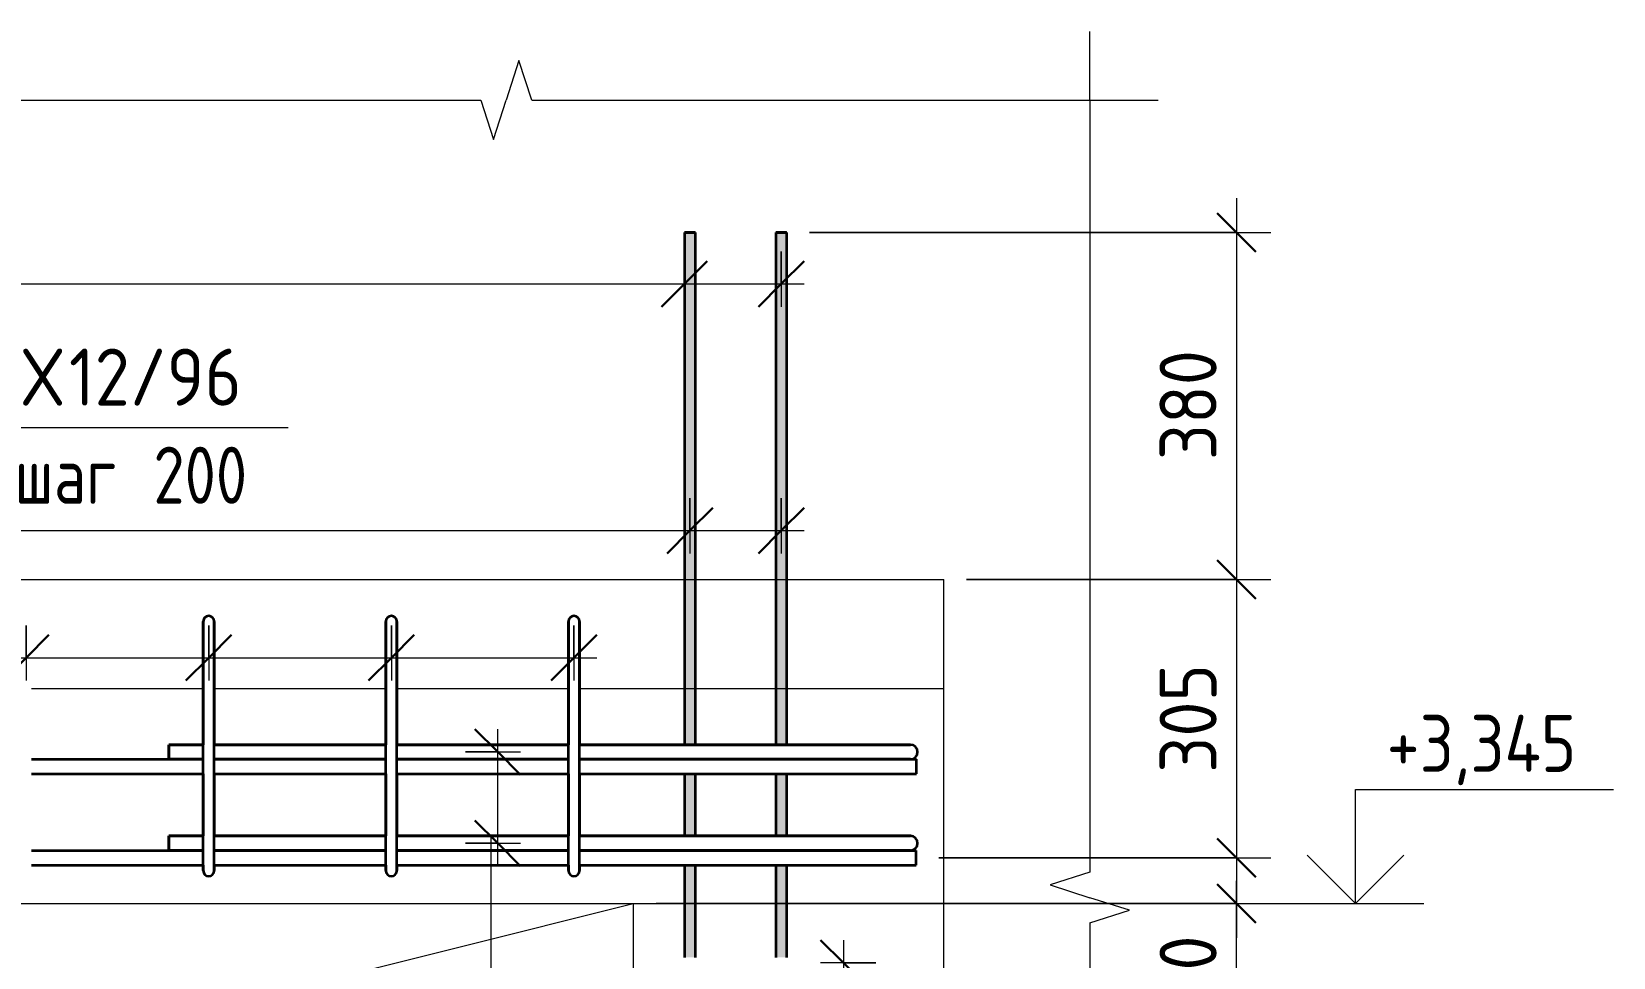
# Model space of a CAD drawing. Header units: millimetres. Extents: x -420 to 46222, y -4716 to 36443.
# Drawn here: x 44489 to 46222, y 3286 to 4300 of the extents above; entities that cross this region are included whole.
import ezdxf

# ---------------------------------------------------------------- set-up
doc = ezdxf.new("R2010")
doc.units = ezdxf.units.MM
for name, color, linetype, lineweight in [('AA_Dim', 7, 'Continuous', 9), ('AA_Dim-25', 7, 'Continuous', 9), ('AA_Oformlenie', 7, 'Continuous', 9), ('AA_Vinoska', 7, 'Continuous', 9), ('AA_Visotnaya otmetka', 7, 'Continuous', 9), ('AF_Okno', 7, 'Continuous', 20), ('AF_Perekritie_Опалубка', 253, 'Continuous', 20), ('AF_Stena_Опалубка', 253, 'Continuous', 20), ('KR_Armatura_Tonkie', 7, 'Continuous', 20)]:
    doc.layers.add(name, color=color, linetype=linetype, lineweight=lineweight)
doc.styles.add('ISOCPEUR_6', font='isocpeur.ttf', dxfattribs={"width": 0.9, "height": 62.5})
doc.styles.add('ISOCPEUR_7', font='isocpeur.ttf', dxfattribs={"width": 0.85, "height": 62.5})
doc.styles.add('ISOCPEUR_8', font='isocpeur.ttf', dxfattribs={"width": 0.8, "height": 62.5})
doc.dimstyles.new('05_Округл_5мм__прозр__2', dxfattribs={"dimscale": 304.8, "dimtxt": 62.248823, "dimasz": 0.139436, "dimexe": 0.123031, "dimexo": 0.082021, "dimgap": 0.008202, "dimtad": 1, "dimdec": 0, "dimrnd": 5, "dimdsep": 46, "dimtxsty": 'ISOCPEUR_6', "dimblk1": 'OBLIQUE', "dimblk2": 'OBLIQUE', "dimsah": 1, "dimcen": 0.09, "dimdle": 0.123031, "dimazin": 0, "dimtfac": 1, "dimtdec": 4, "dimtix": 1, "dimtmove": 1, "dimatfit": 3, "dimfxl": 1, "dimtvp": 1, "dimtolj": 1, "dimtzin": 0, "dimlwd": 18, "dimlwe": 18, "dimarcsym": 2})
doc.dimstyles.new('05_Округл_5мм__прозр__3', dxfattribs={"dimscale": 304.8, "dimtxt": 62.248823, "dimasz": 0.139436, "dimexe": 0.123031, "dimexo": 0.082021, "dimgap": 0.008202, "dimtad": 1, "dimdec": 0, "dimrnd": 5, "dimdsep": 46, "dimtxsty": 'ISOCPEUR_6', "dimblk1": 'OBLIQUE', "dimblk2": 'OBLIQUE', "dimsah": 1, "dimcen": 0.09, "dimdle": 0.123031, "dimazin": 0, "dimtfac": 1, "dimtdec": 4, "dimtix": 1, "dimtmove": 0, "dimatfit": 3, "dimfxl": 1, "dimtvp": 1, "dimtolj": 1, "dimtzin": 0, "dimlwd": 18, "dimlwe": 18, "dimarcsym": 2})
doc.dimstyles.new('10_Раскладка_арматуры_с_засечками_1', dxfattribs={"dimscale": 304.8, "dimtxt": 0.18, "dimasz": 0.164042, "dimexe": 0.082021, "dimexo": 0, "dimgap": 0, "dimtad": 1, "dimdec": 3, "dimrnd": 0.001, "dimdsep": 46, "dimtxsty": 'ISOCPEUR_8', "dimblk1": 'OBLIQUE', "dimblk2": 'OBLIQUE', "dimsah": 1, "dimcen": 0.09, "dimdle": 0.082021, "dimazin": 0, "dimtfac": 1, "dimtdec": 4, "dimtix": 1, "dimtmove": 0, "dimatfit": 3, "dimfxl": 1, "dimtvp": 1, "dimtolj": 1, "dimtzin": 0, "dimlwd": 18, "dimlwe": 18, "dimarcsym": 2})
doc.dimstyles.new('10_Раскладка_арматуры_с_засечками_3', dxfattribs={"dimscale": 304.8, "dimtxt": 0.18, "dimasz": 0.164042, "dimexe": 0.082021, "dimexo": 0, "dimgap": 0, "dimtad": 1, "dimdec": 3, "dimrnd": 0.001, "dimdsep": 46, "dimtxsty": 'ISOCPEUR_7', "dimblk1": 'OBLIQUE', "dimblk2": 'OBLIQUE', "dimsah": 1, "dimcen": 0.09, "dimdle": 0.082021, "dimazin": 0, "dimtfac": 1, "dimtdec": 4, "dimtix": 1, "dimtmove": 0, "dimatfit": 3, "dimfxl": 1, "dimtvp": 1, "dimtolj": 1, "dimtzin": 0, "dimlwd": 18, "dimlwe": 18, "dimarcsym": 2})

# ---------------------------------------------------------------- blocks, each defined once
blk = doc.blocks.new('231_Отверстие прямоугольное в стене _Окно_Стена_ - Отверстие прямоугольное с обрамлением-4191040-Схема обрамления отверстия 1530х1930 _h_')
at = {"layer": 'AF_Okno', "lineweight": 9}
for p, q in [((-33844, 3039), (-32620, 3345)), ((-34150, 1415), (-33844, 3039))]:
    blk.add_line(p, q, dxfattribs=at)
blk = doc.blocks.new('350_Стержень верт с удлинением концов _НесАрм_РабПлоск_ - 350_Стержень верт с удлинением концов _НесАрм_РабПлоск_-4184977-Схема обрамления отверстия 1530х1930 _h_')
at = {"layer": 'KR_Armatura_Tonkie', "lineweight": 35}
h = blk.add_hatch(color=256, dxfattribs=at)
h.paths.add_polyline_path([(-32458, 915), (-32452, 915), (-32452.3, 1259), (-32464, 1259), (-32463.8, 915), (-32459.6, 915)])
h.paths.add_polyline_path([(-32458.2, 1283), (-32452, 1283), (-32452.3, 1347), (-32464, 1347), (-32463.8, 1283), (-32459.6, 1283)])
h.paths.add_polyline_path([(-32452.9, 1371), (-32452, 1371), (-32452.2, 1474), (-32464, 1474), (-32463.8, 1371), (-32453.8, 1371)])
h.paths.add_polyline_path([(-32453.8, 1486), (-32452, 1486), (-32452.2, 1674), (-32464, 1674), (-32463.8, 1486), (-32454, 1486)])
h.paths.add_polyline_path([(-32458.4, 1686), (-32452, 1686), (-32452.2, 1874), (-32464, 1874), (-32463.8, 1686), (-32459.6, 1686)])
h.paths.add_polyline_path([(-32453.1, 1886), (-32452, 1886), (-32452.2, 2074), (-32464, 2074), (-32463.8, 1886), (-32453.8, 1886)])
h.paths.add_polyline_path([(-32453.8, 2086), (-32452, 2086), (-32452.2, 2274), (-32464, 2274), (-32463.8, 2086), (-32454.2, 2086)])
h.paths.add_polyline_path([(-32458.7, 2286), (-32452, 2286), (-32452.2, 2474), (-32464, 2474), (-32463.8, 2286), (-32459.6, 2286)])
h.paths.add_polyline_path([(-32453.8, 2486), (-32452, 2486), (-32452.2, 2674), (-32464, 2674), (-32463.8, 2486), (-32454.4, 2486)])
h.paths.add_polyline_path([(-32453.8, 2686), (-32452, 2686), (-32452.2, 2874), (-32464, 2874), (-32463.8, 2686), (-32454.5, 2686)])
h.paths.add_polyline_path([(-32459, 2886), (-32452, 2886), (-32452.2, 3074), (-32464, 3074), (-32463.8, 2886), (-32459.6, 2886)])
h.paths.add_polyline_path([(-32453.8, 3086), (-32452, 3086), (-32452.2, 3274), (-32464, 3274), (-32463.8, 3086), (-32454.6, 3086)])
h.paths.add_polyline_path([(-32453.8, 3286), (-32452, 3286), (-32452.2, 3387), (-32464, 3387), (-32463.8, 3286), (-32454.7, 3286)])
h.paths.add_polyline_path([(-32459.2, 3419), (-32452, 3419), (-32452.2, 3487), (-32464, 3487), (-32463.8, 3419), (-32459.6, 3419)])
h.paths.add_polyline_path([(-32459.3, 3519), (-32452, 3519), (-32452.2, 4080), (-32464, 4080), (-32463.8, 3519), (-32459.6, 3519)])
for p, q in [((-32464, 4080), (-32464, 3519)), ((-32464, 4080), (-32452, 4080)), ((-32452.2, 4080), (-32463.8, 4080)), ((-32452, 3519), (-32452, 4080)), ((-32464, 3487), (-32464, 3419)), ((-32452, 3419), (-32452, 3487)), ((-32464, 3387), (-32464, 3286)), ((-32452, 3286), (-32452, 3387))]:
    blk.add_line(p, q, dxfattribs=at)
blk = doc.blocks.new('350_Стержень верт с удлинением концов _НесАрм_РабПлоск_ - 350_Стержень верт с удлинением концов _НесАрм_РабПлоск_-V19-Схема обрамления отверстия 1530х1930 _h_')
at = {"layer": 'KR_Armatura_Tonkie', "lineweight": 35}
for p, q in [((-32464, 4080), (-32464, 3519)), ((-32463.8, 4080), (-32452.2, 4080)), ((-32452.2, 4080), (-32463.8, 4080)), ((-32452, 3519), (-32452, 4080)), ((-32464, 3487), (-32464, 3419)), ((-32452, 3419), (-32452, 3487)), ((-32464, 3387), (-32464, 3286)), ((-32452, 3286), (-32452, 3387))]:
    blk.add_line(p, q, dxfattribs=at)
blk = doc.blocks.new('350_Стержень верт с удлинением концов _НесАрм_РабПлоск_ - 350_Стержень верт с удлинением концов _НесАрм_РабПлоск_-V20-Схема обрамления отверстия 1530х1930 _h_')
at = {"layer": 'KR_Armatura_Tonkie', "lineweight": 35}
h = blk.add_hatch(color=256, dxfattribs=at)
h.paths.add_polyline_path([(-32558, 915), (-32552, 915), (-32552.3, 1259), (-32564, 1259), (-32563.8, 915), (-32559.6, 915)])
h.paths.add_polyline_path([(-32558.2, 1283), (-32552, 1283), (-32552.3, 1347), (-32564, 1347), (-32563.8, 1283), (-32559.6, 1283)])
h.paths.add_polyline_path([(-32558.2, 1371), (-32552, 1371), (-32552.2, 1474), (-32564, 1474), (-32563.8, 1371), (-32559.6, 1371)])
h.paths.add_polyline_path([(-32564, 1486), (-32552, 1486), (-32552.2, 1674), (-32564, 1674), (-32564, 1493.8)])
h.paths.add_polyline_path([(-32558.2, 1686), (-32552, 1686), (-32552.2, 1874), (-32564, 1874), (-32563.8, 1686), (-32558.4, 1686)])
h.paths.add_polyline_path([(-32563.4, 1886), (-32552, 1886), (-32552.2, 2074), (-32564, 2074), (-32563.8, 1886)])
h.paths.add_polyline_path([(-32552.8, 2086), (-32552, 2086), (-32552.2, 2274), (-32564, 2274), (-32563.8, 2086), (-32553.2, 2086)])
h.paths.add_polyline_path([(-32552.2, 2286), (-32552, 2286), (-32552.2, 2474), (-32564, 2474), (-32563.8, 2286), (-32552.5, 2286)])
h.paths.add_polyline_path([(-32558, 2486), (-32552, 2486), (-32552.2, 2674), (-32564, 2674), (-32563.8, 2486), (-32558.2, 2486)])
h.paths.add_polyline_path([(-32558, 2686), (-32552, 2686), (-32552.2, 2874), (-32564, 2874), (-32563.8, 2686), (-32558.2, 2686)])
h.paths.add_polyline_path([(-32552.1, 2886), (-32552, 2886), (-32552.2, 3074), (-32564, 3074), (-32563.8, 2886), (-32552.2, 2886)])
h.paths.add_polyline_path([(-32558.2, 3086), (-32552, 3086), (-32552.2, 3274), (-32564, 3274), (-32563.8, 3086), (-32559.1, 3086)])
h.paths.add_polyline_path([(-32558.2, 3286), (-32552, 3286), (-32552.2, 3387), (-32564, 3387), (-32563.8, 3286), (-32559.2, 3286)])
h.paths.add_polyline_path([(-32559.2, 3419), (-32552, 3419), (-32552.2, 3487), (-32564, 3487), (-32563.8, 3419), (-32559.6, 3419)])
h.paths.add_polyline_path([(-32559.3, 3519), (-32552, 3519), (-32552.2, 4080), (-32564, 4080), (-32563.8, 3519), (-32559.6, 3519)])
for p, q in [((-32564, 4080), (-32564, 3519)), ((-32564, 4080), (-32552, 4080)), ((-32552.2, 4080), (-32563.8, 4080)), ((-32552, 3519), (-32552, 4080)), ((-32564, 3487), (-32564, 3419)), ((-32552, 3419), (-32552, 3487)), ((-32564, 3387), (-32564, 3286)), ((-32552, 3286), (-32552, 3387))]:
    blk.add_line(p, q, dxfattribs=at)
blk = doc.blocks.new('011_Прямоугольник обрыва _ЭлУзла_ - 011_Прямоугольник обрыва _ЭлУзла_-4186116-Схема обрамления отверстия 1530х1930 _h_')
at = {"layer": 'AA_Oformlenie'}
for p, q in [((-34010.1, 4225.1), (-32786.9, 4225.1)), ((-32731.3, 4225.1), (-32120, 4225.1)), ((-32120, 4225.1), (-32120, 3379.5)), ((-32120, 3323.8), (-32120, 1631.9))]:
    blk.add_line(p, q, dxfattribs=at)
blk = doc.blocks.new('DIMBLOCK117-Схема обрамления отверстия 1530х1930 _h_')
at = {"layer": 'AA_Dim-25', "lineweight": 18}
for p, q in [((45809, 4117.5), (45809, 3700)), ((45341.4, 4080), (45846.5, 4080)), ((45809, 4080), (45341.4, 4080)), ((45513.4, 3700), (45846.5, 3700)), ((45809, 3700), (45513.4, 3700))]:
    blk.add_line(p, q, dxfattribs=at)
at = {"layer": 'AA_Dim-25', "lineweight": 30}
for p, q in [((45809, 4080), (45787.7, 4101.2)), ((45809, 4080), (45830.2, 4058.7)), ((45809, 3700), (45787.7, 3721.2)), ((45809, 3700), (45830.2, 3678.7))]:
    blk.add_line(p, q, dxfattribs=at)
at = {"layer": 'AA_Dim-25', "color": 0, "lineweight": 18, "insert": (45724.8, 3830.7), "char_height": 62.5, "width": 142.215, "attachment_point": 1, "rotation": 90, "line_spacing_factor": 1.149209, "style": 'ISOCPEUR_6'}
blk.add_mtext('380', dxfattribs=at)
blk = doc.blocks.new('_Oblique')
at = {"color": 0, "linetype": 'ByBlock', "lineweight": -2}
blk.add_line((-0.5, -0.5), (0.5, 0.5), dxfattribs=at)
blk = doc.blocks.new('DIMBLOCK118-Схема обрамления отверстия 1530х1930 _h_')
at = {"layer": 'AA_Dim-25', "lineweight": 30}
for p, q in [((45809, 3700), (45787.7, 3721.2)), ((45809, 3700), (45830.2, 3678.7)), ((45809, 3395), (45787.7, 3416.2)), ((45809, 3395), (45830.2, 3373.7))]:
    blk.add_line(p, q, dxfattribs=at)
at = {"layer": 'AA_Dim-25', "lineweight": 18}
for p, q in [((45513.4, 3700), (45846.5, 3700)), ((45809, 3700), (45513.4, 3700)), ((45809, 3700), (45809, 3395)), ((45483.1, 3395), (45846.5, 3395)), ((45809, 3395), (45483.1, 3395))]:
    blk.add_line(p, q, dxfattribs=at)
at = {"layer": 'AA_Dim-25', "color": 0, "lineweight": 18, "insert": (45724.8, 3488.2), "char_height": 62.5, "width": 142.215, "attachment_point": 1, "rotation": 90, "line_spacing_factor": 1.149209, "style": 'ISOCPEUR_6'}
blk.add_mtext('305', dxfattribs=at)
blk = doc.blocks.new('DIMBLOCK119-Схема обрамления отверстия 1530х1930 _h_')
at = {"layer": 'AA_Dim-25', "lineweight": 30}
for p, q in [((45809, 3395), (45787.7, 3416.2)), ((45809, 3395), (45830.2, 3373.7)), ((45809, 3345), (45787.7, 3366.2)), ((45809, 3345), (45830.2, 3323.7))]:
    blk.add_line(p, q, dxfattribs=at)
at = {"layer": 'AA_Dim-25', "lineweight": 18}
for p, q in [((45483.1, 3395), (45846.5, 3395)), ((45809, 3395), (45483.1, 3395)), ((45809, 3395), (45809, 3307.5)), ((45809, 3334.5), (45809, 3370)), ((45173.4, 3345), (45846.5, 3345)), ((45809, 3345), (45173.4, 3345)), ((45809, 3230.5), (45809, 3334.5))]:
    blk.add_line(p, q, dxfattribs=at)
at = {"layer": 'AA_Dim-25', "color": 0, "lineweight": 18, "insert": (45724.8, 3230.5), "char_height": 62.5, "width": 94.81, "attachment_point": 1, "rotation": 90, "line_spacing_factor": 1.149209, "style": 'ISOCPEUR_6'}
blk.add_mtext('50', dxfattribs=at)
blk = doc.blocks.new('DIMBLOCK121-Схема обрамления отверстия 1530х1930 _h_')
at = {"layer": 'AA_Dim-25', "lineweight": 18}
for p, q in [((43556.4, 4059.1), (43556.4, 3998.7)), ((43556.4, 4023.7), (43556.4, 4059.1)), ((45204.4, 4059.1), (45204.4, 3998.7)), ((45204.4, 4023.7), (45204.4, 4059.1)), ((43556.4, 4023.7), (45204.4, 4023.7))]:
    blk.add_line(p, q, dxfattribs=at)
at = {"layer": 'AA_Dim-25', "lineweight": 30}
for p, q in [((43556.4, 4023.7), (43581.4, 4048.7)), ((45204.4, 4023.7), (45229.4, 4048.7)), ((43556.4, 4023.7), (43531.4, 3998.7)), ((45204.4, 4023.7), (45179.4, 3998.7))]:
    blk.add_line(p, q, dxfattribs=at)
blk = doc.blocks.new('DIMBLOCK122-Схема обрамления отверстия 1530х1930 _h_')
at = {"layer": 'AA_Dim-25', "lineweight": 18}
for p, q in [((45204.4, 4059.1), (45204.4, 3998.7)), ((45204.4, 4023.7), (45204.4, 4059.1)), ((45310.4, 4059.1), (45310.4, 3998.7)), ((45310.4, 4023.7), (45310.4, 4059.1)), ((45204.4, 4023.7), (45335.4, 4023.7))]:
    blk.add_line(p, q, dxfattribs=at)
at = {"layer": 'AA_Dim-25', "lineweight": 30}
for p, q in [((45204.4, 4023.7), (45229.4, 4048.7)), ((45310.4, 4023.7), (45335.4, 4048.7)), ((45204.4, 4023.7), (45179.4, 3998.7)), ((45310.4, 4023.7), (45285.4, 3998.7))]:
    blk.add_line(p, q, dxfattribs=at)
blk = doc.blocks.new('DIMBLOCK136-Схема обрамления отверстия 1530х1930 _h_')
at = {"layer": 'AA_Dim-25', "lineweight": 18}
for p, q in [((43556.4, 3789), (43556.4, 3728.6)), ((43556.4, 3753.6), (43556.4, 3789)), ((45210.4, 3789), (45210.4, 3728.6)), ((45210.4, 3753.6), (45210.4, 3789)), ((43556.4, 3753.6), (45210.4, 3753.6))]:
    blk.add_line(p, q, dxfattribs=at)
at = {"layer": 'AA_Dim-25', "lineweight": 30}
for p, q in [((43556.4, 3753.6), (43581.4, 3778.6)), ((45210.4, 3753.6), (45235.4, 3778.6)), ((43556.4, 3753.6), (43531.4, 3728.6)), ((45210.4, 3753.6), (45185.4, 3728.6))]:
    blk.add_line(p, q, dxfattribs=at)
blk = doc.blocks.new('DIMBLOCK137-Схема обрамления отверстия 1530х1930 _h_')
at = {"layer": 'AA_Dim-25', "lineweight": 18}
for p, q in [((45210.4, 3789), (45210.4, 3728.6)), ((45210.4, 3753.6), (45210.4, 3789)), ((45310.4, 3789), (45310.4, 3728.6)), ((45310.4, 3753.6), (45310.4, 3789)), ((45210.4, 3753.6), (45335.4, 3753.6))]:
    blk.add_line(p, q, dxfattribs=at)
at = {"layer": 'AA_Dim-25', "lineweight": 30}
for p, q in [((45210.4, 3753.6), (45235.4, 3778.6)), ((45310.4, 3753.6), (45335.4, 3778.6)), ((45210.4, 3753.6), (45185.4, 3728.6)), ((45310.4, 3753.6), (45285.4, 3728.6))]:
    blk.add_line(p, q, dxfattribs=at)
blk = doc.blocks.new('DIMBLOCK150-Схема обрамления отверстия 1530х1930 _h_')
at = {"layer": 'AA_Dim-25', "lineweight": 30}
for p, q in [((45378.5, 3280), (45353.5, 3305)), ((45378.5, 3280), (45403.5, 3255)), ((45378.5, 3080), (45353.5, 3105)), ((45378.5, 3080), (45403.5, 3055))]:
    blk.add_line(p, q, dxfattribs=at)
at = {"layer": 'AA_Dim-25', "lineweight": 18}
for p, q in [((45378.5, 3305), (45378.5, 3080)), ((45413.9, 3280), (45353.5, 3280)), ((45378.5, 3280), (45413.9, 3280)), ((45413.9, 3080), (45353.5, 3080)), ((45378.5, 3080), (45413.9, 3080))]:
    blk.add_line(p, q, dxfattribs=at)
blk = doc.blocks.new('DIMBLOCK162-Схема обрамления отверстия 1530х1930 _h_')
at = {"layer": 'AA_Dim-25', "lineweight": 18}
for p, q in [((44283.4, 3649.5), (44283.4, 3589.2)), ((44283.4, 3614.2), (44283.4, 3649.5)), ((44483.4, 3649.5), (44483.4, 3589.2)), ((44483.4, 3614.2), (44483.4, 3649.5)), ((44283.4, 3614.2), (44483.4, 3614.2))]:
    blk.add_line(p, q, dxfattribs=at)
at = {"layer": 'AA_Dim-25', "lineweight": 30}
for p, q in [((44283.4, 3614.2), (44308.4, 3639.2)), ((44483.4, 3614.2), (44508.4, 3639.2)), ((44283.4, 3614.2), (44258.4, 3589.2)), ((44483.4, 3614.2), (44458.4, 3589.2))]:
    blk.add_line(p, q, dxfattribs=at)
blk = doc.blocks.new('DIMBLOCK163-Схема обрамления отверстия 1530х1930 _h_')
at = {"layer": 'AA_Dim-25', "lineweight": 18}
for p, q in [((44483.4, 3649.5), (44483.4, 3589.2)), ((44483.4, 3614.2), (44483.4, 3649.5)), ((44683.4, 3649.5), (44683.4, 3589.2)), ((44683.4, 3614.2), (44683.4, 3649.5)), ((44483.4, 3614.2), (44683.4, 3614.2))]:
    blk.add_line(p, q, dxfattribs=at)
at = {"layer": 'AA_Dim-25', "lineweight": 30}
for p, q in [((44483.4, 3614.2), (44508.4, 3639.2)), ((44683.4, 3614.2), (44708.4, 3639.2)), ((44483.4, 3614.2), (44458.4, 3589.2)), ((44683.4, 3614.2), (44658.4, 3589.2))]:
    blk.add_line(p, q, dxfattribs=at)
blk = doc.blocks.new('DIMBLOCK164-Схема обрамления отверстия 1530х1930 _h_')
at = {"layer": 'AA_Dim-25', "lineweight": 18}
for p, q in [((44683.4, 3649.5), (44683.4, 3589.2)), ((44683.4, 3614.2), (44683.4, 3649.5)), ((44883.4, 3649.5), (44883.4, 3589.2)), ((44883.4, 3614.2), (44883.4, 3649.5)), ((44683.4, 3614.2), (44883.4, 3614.2))]:
    blk.add_line(p, q, dxfattribs=at)
at = {"layer": 'AA_Dim-25', "lineweight": 30}
for p, q in [((44683.4, 3614.2), (44708.4, 3639.2)), ((44883.4, 3614.2), (44908.4, 3639.2)), ((44683.4, 3614.2), (44658.4, 3589.2)), ((44883.4, 3614.2), (44858.4, 3589.2))]:
    blk.add_line(p, q, dxfattribs=at)
blk = doc.blocks.new('DIMBLOCK165-Схема обрамления отверстия 1530х1930 _h_')
at = {"layer": 'AA_Dim-25', "lineweight": 18}
for p, q in [((44883.4, 3649.5), (44883.4, 3589.2)), ((44883.4, 3614.2), (44883.4, 3649.5)), ((45083.4, 3649.5), (45083.4, 3589.2)), ((45083.4, 3614.2), (45083.4, 3649.5)), ((44883.4, 3614.2), (45108.4, 3614.2))]:
    blk.add_line(p, q, dxfattribs=at)
at = {"layer": 'AA_Dim-25', "lineweight": 30}
for p, q in [((44883.4, 3614.2), (44908.4, 3639.2)), ((45083.4, 3614.2), (45108.4, 3639.2)), ((44883.4, 3614.2), (44858.4, 3589.2)), ((45083.4, 3614.2), (45058.4, 3589.2))]:
    blk.add_line(p, q, dxfattribs=at)
blk = doc.blocks.new('042_М_Арматуры - Диам длина поз _ Комментарий-3662934-Схема обрамления отверстия 1530х1930 _h_')
at = {"layer": 'AA_Vinoska'}
blk.add_line((-35073.4, 947.3), (-34723.4, 947.3), dxfattribs=at)
blk = doc.blocks.new('DIMBLOCK167-Схема обрамления отверстия 1530х1930 _h_')
at = {"layer": 'AA_Dim-25', "lineweight": 30}
for p, q in [((44999.9, 3511), (44974.9, 3536)), ((44999.9, 3511), (45024.9, 3486)), ((44999.9, 3411), (44974.9, 3436)), ((44999.9, 3411), (45024.9, 3386))]:
    blk.add_line(p, q, dxfattribs=at)
at = {"layer": 'AA_Dim-25', "lineweight": 18}
for p, q in [((44999.9, 3386), (44999.9, 3536)), ((44964.5, 3511), (45024.9, 3511)), ((44999.9, 3511), (44964.5, 3511)), ((44964.5, 3411), (45024.9, 3411)), ((44999.9, 3411), (44964.5, 3411))]:
    blk.add_line(p, q, dxfattribs=at)
blk = doc.blocks.new('Высотные отметки - Стрелка вверх-400292-Схема обрамления отверстия 1530х1930 _h_')
at = {"layer": 'AA_Vinoska'}
for p, q in [((-31829.1, 3470), (-31546.6, 3470)), ((-31829.1, 3345), (-31829.1, 3470)), ((-31829.1, 3345), (-31882.1, 3398)), ((-31829.1, 3345), (-31776, 3398)), ((-31904.1, 3345), (-31754.1, 3345))]:
    blk.add_line(p, q, dxfattribs=at)

msp = doc.modelspace()

# ---------------------------------------------------------------- linework, layer by layer
at = {"layer": 'AA_Vinoska'}
for p, q in [((45648.3974, 4225.0996), (45648.3974, 4300.0996)), ((45023.0484, 4268.4246), (45008.9713, 4225.0996)), ((45037.1256, 4225.0996), (45023.0484, 4268.4246)), ((44981.4713, 4225.0996), (44995.2213, 4181.7983)), ((44995.2213, 4181.7983), (45008.9713, 4225.0996)), ((45648.3974, 4225.0996), (45723.3974, 4225.0996)), ((44992.1777, 3418.2661), (44992.1777, 3068.6872)), ((45648.3974, 3379.479), (45605.0723, 3365.4018)), ((45605.0723, 3365.4018), (45648.3974, 3351.3247)), ((45691.6986, 3337.5747), (45648.3974, 3351.3247)), ((45648.3974, 3323.8247), (45691.6986, 3337.5747))]:
    msp.add_line(p, q, dxfattribs=at)
at = {"layer": 'AA_Visotnaya otmetka'}
for q in [(45939.3179, 3345), (44887.7709, 3345)]:
    msp.add_line((44887.7709, 3345), q, dxfattribs=at)
at = {"layer": 'AF_Perekritie_Опалубка'}
for p, q in [((43258.3974, 3700), (45488.3974, 3700)), ((45488.3974, 3580), (45488.3974, 3700)), ((44677.3974, 3580), (44489.3974, 3580)), ((44877.3974, 3580), (44689.3974, 3580)), ((45077.3974, 3580), (44889.3974, 3580)), ((45488.3974, 3580), (45089.3974, 3580))]:
    msp.add_line(p, q, dxfattribs=at)
at = {"layer": 'AF_Stena_Опалубка'}
for p, q in [((44677.3974, 3580), (44489.3974, 3580)), ((44877.3974, 3580), (44689.3974, 3580)), ((45077.3974, 3580), (44889.3974, 3580)), ((45488.3974, 3580), (45089.3974, 3580)), ((45488.3974, 730), (45488.3974, 3580)), ((43618.3974, 3345), (45148.3974, 3345)), ((45148.3974, 3345), (45148.3974, 1415))]:
    msp.add_line(p, q, dxfattribs=at)
at = {"layer": 'KR_Armatura_Tonkie', "lineweight": 35}
for p, q in [((44677.3974, 3618), (44677.3974, 3654)), ((44677.3974, 3654), (44677.3974, 3618)), ((44689.3974, 3618), (44689.3974, 3654)), ((44689.3974, 3654), (44689.3974, 3618)), ((44877.3974, 3618), (44877.3974, 3654)), ((44877.3974, 3654), (44877.3974, 3618)), ((44889.3974, 3618), (44889.3974, 3654)), ((44889.3974, 3654), (44889.3974, 3618)), ((45077.3974, 3618), (45077.3974, 3654)), ((45077.3974, 3654), (45077.3974, 3618)), ((45089.3974, 3618), (45089.3974, 3654)), ((45089.3974, 3654), (45089.3974, 3618)), ((44677.3974, 3417), (44677.3974, 3618)), ((44677.3974, 3618), (44677.3974, 3518.9999)), ((44689.3974, 3417), (44689.3974, 3618)), ((44689.3974, 3618), (44689.3974, 3518.9999)), ((44877.3974, 3417), (44877.3974, 3618)), ((44877.3974, 3618), (44877.3974, 3518.9999)), ((44889.3974, 3417), (44889.3974, 3618)), ((44889.3974, 3618), (44889.3974, 3518.9999)), ((45077.3974, 3417), (45077.3974, 3618)), ((45077.3974, 3618), (45077.3974, 3518.9999)), ((45089.3974, 3417), (45089.3974, 3618)), ((45089.3974, 3618), (45089.3974, 3518.9999)), ((44639.8397, 3518.9999), (44677.3974, 3518.9999)), ((44639.8397, 3502.9999), (44639.8397, 3518.9999)), ((44677.3974, 3518.9999), (44639.8397, 3518.9999)), ((44639.8397, 3518.9999), (44639.8397, 3502.9999)), ((44689.3974, 3518.9999), (44877.3974, 3518.9999)), ((44877.3974, 3518.9999), (44689.3974, 3518.9999)), ((44889.3974, 3518.9999), (45077.3974, 3518.9999)), ((45077.3974, 3518.9999), (44889.3974, 3518.9999)), ((45089.3974, 3518.9999), (45403.8397, 3518.9999)), ((45403.8397, 3518.9999), (45089.3974, 3518.9999)), ((45403.8397, 3518.9999), (45451.8397, 3518.9999)), ((45451.8397, 3518.9999), (45403.8397, 3518.9999)), ((44489.3974, 3502.9999), (44677.3974, 3502.9999)), ((44489.3974, 3502.9999), (44677.3974, 3502.9999)), ((44639.8397, 3502.9999), (44677.3974, 3502.9999)), ((44677.3974, 3502.9999), (44639.8397, 3502.9999)), ((44689.3974, 3502.9999), (44877.3974, 3502.9999)), ((44689.3974, 3502.9999), (44877.3974, 3502.9999)), ((44689.3974, 3502.9999), (44877.3974, 3502.9999)), ((44877.3974, 3502.9999), (44689.3974, 3502.9999)), ((44889.3974, 3502.9999), (45077.3974, 3502.9999)), ((44889.3974, 3502.9999), (45077.3974, 3502.9999)), ((44889.3974, 3502.9999), (45077.3974, 3502.9999)), ((45077.3974, 3502.9999), (44889.3974, 3502.9999)), ((45089.3974, 3502.9999), (45458.3974, 3502.9999)), ((45089.3974, 3502.9999), (45458.3974, 3502.9999)), ((45089.3974, 3502.9999), (45403.8397, 3502.9999)), ((45403.8397, 3502.9999), (45089.3974, 3502.9999)), ((45403.8397, 3502.9999), (45451.8397, 3502.9999)), ((45451.8397, 3502.9999), (45403.8397, 3502.9999)), ((45458.3974, 3486.9999), (45458.3974, 3502.9999)), ((45458.3974, 3486.9999), (45458.3974, 3502.9999)), ((44489.3974, 3486.9999), (44677.3974, 3486.9999)), ((44489.3974, 3486.9999), (44677.3974, 3486.9999)), ((44677.3974, 3486.9999), (44677.3974, 3419)), ((44689.3974, 3486.9999), (44689.3974, 3419)), ((44689.3974, 3486.9999), (44877.3974, 3486.9999)), ((44689.3974, 3486.9999), (44877.3974, 3486.9999)), ((44877.3974, 3486.9999), (44877.3974, 3419)), ((44889.3974, 3486.9999), (44889.3974, 3419)), ((44889.3974, 3486.9999), (45077.3974, 3486.9999)), ((44889.3974, 3486.9999), (45077.3974, 3486.9999)), ((45077.3974, 3486.9999), (45077.3974, 3419)), ((45089.3974, 3486.9999), (45089.3974, 3419)), ((45089.3974, 3486.9999), (45458.3974, 3486.9999)), ((45089.3974, 3486.9999), (45458.3974, 3486.9999)), ((44677.3974, 3479.6213), (44677.3974, 3442.4558)), ((44689.3974, 3479.6213), (44689.3974, 3442.4558)), ((44877.3974, 3479.6213), (44877.3974, 3442.4558)), ((44889.3974, 3479.6213), (44889.3974, 3442.4558)), ((45077.3974, 3479.6213), (45077.3974, 3442.4558)), ((45089.3974, 3479.6213), (45089.3974, 3442.4558)), ((44677.3974, 3442.4558), (44677.3974, 3419.0199)), ((44689.3974, 3442.4558), (44689.3974, 3419.0199)), ((44877.3974, 3442.4558), (44877.3974, 3419.0199)), ((44889.3974, 3442.4558), (44889.3974, 3419.0199)), ((45077.3974, 3442.4558), (45077.3974, 3419.0199)), ((45089.3974, 3442.4558), (45089.3974, 3419.0199)), ((44639.8397, 3419), (44677.3974, 3419)), ((44639.8397, 3403), (44639.8397, 3419)), ((44677.3974, 3419), (44639.8397, 3419)), ((44639.8397, 3419), (44639.8397, 3403)), ((44677.3974, 3419), (44677.3974, 3428.7096)), ((44677.3974, 3381), (44677.3974, 3417)), ((44689.3974, 3419), (44689.3974, 3428.7096)), ((44689.3974, 3419), (44877.3974, 3419)), ((44877.3974, 3419), (44689.3974, 3419)), ((44689.3974, 3381), (44689.3974, 3417)), ((44877.3974, 3419), (44877.3974, 3428.7096)), ((44877.3974, 3381), (44877.3974, 3417)), ((44889.3974, 3419), (44889.3974, 3428.7096)), ((44889.3974, 3419), (45077.3974, 3419)), ((45077.3974, 3419), (44889.3974, 3419)), ((44889.3974, 3381), (44889.3974, 3417)), ((45077.3974, 3419), (45077.3974, 3428.7096)), ((45077.3974, 3381), (45077.3974, 3417)), ((45089.3974, 3419), (45089.3974, 3428.7096)), ((45089.3974, 3419), (45403.8397, 3419)), ((45403.8397, 3419), (45089.3974, 3419)), ((45089.3974, 3381), (45089.3974, 3417)), ((45403.8397, 3419), (45451.8397, 3419)), ((45451.8397, 3419), (45403.8397, 3419)), ((44489.3974, 3403), (44677.3974, 3403)), ((44489.3974, 3403), (44677.3974, 3403)), ((44639.8397, 3403), (44677.3974, 3403)), ((44677.3974, 3403), (44639.8397, 3403)), ((44677.3974, 3391.5441), (44677.3974, 3403)), ((44689.3974, 3403), (44877.3974, 3403)), ((44689.3974, 3391.5441), (44689.3974, 3403)), ((44689.3974, 3403), (44877.3974, 3403)), ((44689.3974, 3403), (44877.3974, 3403)), ((44877.3974, 3403), (44689.3974, 3403)), ((44877.3974, 3391.5441), (44877.3974, 3403)), ((44889.3974, 3403), (45077.3974, 3403)), ((44889.3974, 3391.5441), (44889.3974, 3403)), ((44889.3974, 3403), (45077.3974, 3403)), ((44889.3974, 3403), (45077.3974, 3403)), ((45077.3974, 3403), (44889.3974, 3403)), ((45077.3974, 3391.5441), (45077.3974, 3403)), ((45089.3974, 3403), (45458.0634, 3403)), ((45089.3974, 3391.5441), (45089.3974, 3403)), ((45089.3974, 3403), (45458.0634, 3403)), ((45089.3974, 3403), (45403.8397, 3403)), ((45403.8397, 3403), (45089.3974, 3403)), ((45403.8397, 3403), (45451.8397, 3403)), ((45451.8397, 3403), (45403.8397, 3403)), ((45458.0634, 3387), (45458.0634, 3403)), ((45458.0634, 3387), (45458.0634, 3403)), ((44489.3974, 3387), (44677.3974, 3387)), ((44489.3974, 3387), (44677.3974, 3387)), ((44677.3974, 3381), (44677.3974, 3391.5441)), ((44677.3974, 3386.9798), (44677.3974, 3382.5501)), ((44677.3974, 3386.8372), (44677.3974, 3382.3697)), ((44677.3974, 3382.3239), (44677.3974, 3381)), ((44677.3974, 3382.2266), (44677.3974, 3381)), ((44689.3974, 3382.3697), (44689.3974, 3391.5441)), ((44689.3974, 3387), (44877.3974, 3387)), ((44689.3974, 3387), (44877.3974, 3387)), ((44689.3974, 3386.9798), (44689.3974, 3382.5501)), ((44689.3974, 3386.8372), (44689.3974, 3382.3697)), ((44689.3974, 3382.3239), (44689.3974, 3381)), ((44689.3974, 3382.2266), (44689.3974, 3382.2266)), ((44877.3974, 3381), (44877.3974, 3391.5441)), ((44877.3974, 3386.9798), (44877.3974, 3382.5501)), ((44877.3974, 3386.8372), (44877.3974, 3382.3697)), ((44877.3974, 3382.3239), (44877.3974, 3381)), ((44877.3974, 3382.2266), (44877.3974, 3381)), ((44889.3974, 3386.8372), (44889.3974, 3391.5441)), ((44889.3974, 3387), (45077.3974, 3387)), ((44889.3974, 3387), (45077.3974, 3387)), ((44889.3974, 3386.9798), (44889.3974, 3381)), ((45077.3974, 3381), (45077.3974, 3391.5441)), ((45077.3974, 3386.9798), (45077.3974, 3382.5501)), ((45077.3974, 3386.8372), (45077.3974, 3382.3697)), ((45077.3974, 3382.3239), (45077.3974, 3381)), ((45077.3974, 3382.2266), (45077.3974, 3381)), ((45089.3974, 3382.3697), (45089.3974, 3391.5441)), ((45089.3974, 3387), (45458.0634, 3387)), ((45089.3974, 3387), (45458.0634, 3387)), ((45089.3974, 3386.9798), (45089.3974, 3382.5501)), ((45089.3974, 3386.8372), (45089.3974, 3382.3697)), ((45089.3974, 3382.3239), (45089.3974, 3381)), ((45089.3974, 3382.2266), (45089.3974, 3382.2266))]:
    msp.add_line(p, q, dxfattribs=at)
for centre, radius, start, end in [((44683.3974, 3654), 6, 360, 180), ((44683.3974, 3654), 6, 360, 180), ((44883.3974, 3654), 6, 360, 180), ((44883.3974, 3654), 6, 360, 180), ((45083.3974, 3654), 6, 360, 180), ((45083.3974, 3654), 6, 360, 180), ((45451.8397, 3510.9999), 8, 270, 90), ((45451.8397, 3510.9999), 8, 270, 90), ((45451.8397, 3411), 8, 270, 90), ((45451.8397, 3411), 8, 270, 90), ((44683.3974, 3381), 6, 180, 0), ((44683.3974, 3381), 6, 180, 0), ((44683.3974, 3381), 6, 180, 0), ((44883.3974, 3381), 6, 180, 0), ((44883.3974, 3381), 6, 180, 0), ((44883.3974, 3381), 6, 180, 0), ((45083.3974, 3381), 6, 180, 0), ((45083.3974, 3381), 6, 180, 0), ((45083.3974, 3381), 6, 180, 0)]:
    msp.add_arc(centre, radius, start, end, dxfattribs=at)

# ---------------------------------------------------------------- block references
at = {"layer": 'AA_Oformlenie'}
msp.add_blockref('011_Прямоугольник обрыва _ЭлУзла_ - 011_Прямоугольник обрыва _ЭлУзла_-4186116-Схема обрамления отверстия 1530х1930 _h_', (77768.3974, 0), dxfattribs=at)
at = {"layer": 'AA_Vinoska'}
for name, p in [('042_М_Арматуры - Диам длина поз _ Комментарий-3662934-Схема обрамления отверстия 1530х1930 _h_', (79493.8791, 2919.2367)), ('Высотные отметки - Стрелка вверх-400292-Схема обрамления отверстия 1530х1930 _h_', (77768.3974, 0))]:
    msp.add_blockref(name, p, dxfattribs=at)
at = {"layer": 'AF_Okno'}
msp.add_blockref('231_Отверстие прямоугольное в стене _Окно_Стена_ - Отверстие прямоугольное с обрамлением-4191040-Схема обрамления отверстия 1530х1930 _h_', (77768.3974, 0), dxfattribs=at)
at = {"layer": 'KR_Armatura_Tonkie', "lineweight": 35}
for name, p in [('350_Стержень верт с удлинением концов _НесАрм_РабПлоск_ - 350_Стержень верт с удлинением концов _НесАрм_РабПлоск_-V20-Схема обрамления отверстия 1530х1930 _h_', (77768.3974, 0)), ('350_Стержень верт с удлинением концов _НесАрм_РабПлоск_ - 350_Стержень верт с удлинением концов _НесАрм_РабПлоск_-V19-Схема обрамления отверстия 1530х1930 _h_', (77668.3974, 0)), ('350_Стержень верт с удлинением концов _НесАрм_РабПлоск_ - 350_Стержень верт с удлинением концов _НесАрм_РабПлоск_-4184977-Схема обрамления отверстия 1530х1930 _h_', (77768.3974, 0)), ('350_Стержень верт с удлинением концов _НесАрм_РабПлоск_ - 350_Стержень верт с удлинением концов _НесАрм_РабПлоск_-V19-Схема обрамления отверстия 1530х1930 _h_', (77768.3974, 0))]:
    msp.add_blockref(name, p, dxfattribs=at)

# ---------------------------------------------------------------- texts
at = {"layer": 'AA_Vinoska', "char_height": 62.5, "attachment_point": 1}
for s, insert, width, style in [('\\fISOCPEUR|b0|i0|c204|p34|;\\W.9;Х', (44479.6544, 3952.8937), 61.329094, 'ISOCPEUR_6'), ('12/96', (44530.256, 3952.8937), 229.082203, 'ISOCPEUR_6'), (' 200', (44590.9398, 3845.4174), 166.751, 'ISOCPEUR_8'), ('шаг', (44470.5544, 3845.4174), 145.907125, 'ISOCPEUR_8')]:
    msp.add_mtext(s, dxfattribs=dict(at, insert=insert, width=width, style=style))
at = {"layer": 'AA_Visotnaya otmetka', "insert": (45973.4917, 3551.6534), "char_height": 62.5, "width": 247.983009, "attachment_point": 1, "line_spacing_factor": 1.149209, "style": 'ISOCPEUR_7'}
msp.add_mtext('+3,345', dxfattribs=at)

# ---------------------------------------------------------------- dimensions: what is measured, and where the dimension line sits
at = {"layer": 'AA_Dim', "lineweight": 18}
for base, p1, p2, dimstyle, override, picture, middle in [((45808.9724, 3700), (45316.3974, 4080), (45488.3974, 3700), '05_Округл_5мм__прозр__3', {"dimpost": '<>', "dimfxl": 417.113889}, 'DIMBLOCK117-Схема обрамления отверстия 1530х1930 _h_', (45775.2224, 3890)), ((45808.9724, 3395), (45488.3974, 3700), (45458.0634, 3395), '05_Округл_5мм__прозр__3', {"dimpost": '<>', "dimfxl": 306.504729}, 'DIMBLOCK118-Схема обрамления отверстия 1530х1930 _h_', (45775.2224, 3547.5)), ((44999.8512, 3510.9999), (44964.4959, 3411), (44964.4959, 3510.9999), '10_Раскладка_арматуры_с_засечками_1', {"dimpost": '<>', "dimfxl": 99.999957}, 'DIMBLOCK167-Схема обрамления отверстия 1530х1930 _h_', (44968.6012, 3460.9999)), ((45378.4952, 3080), (45413.8505, 3280), (45413.8505, 3080), '10_Раскладка_арматуры_с_засечками_1', {"dimpost": '<>', "dimfxl": 200}, 'DIMBLOCK150-Схема обрамления отверстия 1530х1930 _h_', (45347.2452, 3180))]:
    dim = msp.add_linear_dim(base=base, p1=p1, p2=p2, angle=90, dimstyle=dimstyle, override=override, dxfattribs=at)
    dim.commit()
    dim.dimension.update_dxf_attribs({"geometry": picture, "text_midpoint": middle})
for base, p1, p2, dimstyle, override, picture, middle in [((45204.3974, 4023.7138), (43556.3974, 4059.0691), (45204.3974, 4059.0691), '10_Раскладка_арматуры_с_засечками_3', {"dimpost": '<>', "dimfxl": 1648}, 'DIMBLOCK121-Схема обрамления отверстия 1530х1930 _h_', (44380.3974, 4054.9638)), ((45310.3974, 4023.7138), (45204.3974, 4059.0691), (45310.3974, 4059.0691), '10_Раскладка_арматуры_с_засечками_3', {"dimpost": '<>', "dimfxl": 106}, 'DIMBLOCK122-Схема обрамления отверстия 1530х1930 _h_', (45257.3974, 4054.9638)), ((45210.3974, 3753.6369), (43556.3974, 3788.9922), (45210.3974, 3788.9922), '10_Раскладка_арматуры_с_засечками_1', {"dimpost": '<>', "dimfxl": 1654}, 'DIMBLOCK136-Схема обрамления отверстия 1530х1930 _h_', (44383.3974, 3784.8869)), ((45310.3974, 3753.6369), (45210.3974, 3788.9922), (45310.3974, 3788.9922), '10_Раскладка_арматуры_с_засечками_1', {"dimpost": '<>', "dimfxl": 100}, 'DIMBLOCK137-Схема обрамления отверстия 1530х1930 _h_', (45260.3974, 3784.8869)), ((44483.3974, 3614.1813), (44283.3974, 3649.5367), (44483.3974, 3649.5367), '10_Раскладка_арматуры_с_засечками_1', {"dimpost": '<>', "dimfxl": 200}, 'DIMBLOCK162-Схема обрамления отверстия 1530х1930 _h_', (44383.3974, 3645.4313)), ((44683.3974, 3614.1813), (44483.3974, 3649.5367), (44683.3974, 3649.5367), '10_Раскладка_арматуры_с_засечками_1', {"dimpost": '<>', "dimfxl": 200}, 'DIMBLOCK163-Схема обрамления отверстия 1530х1930 _h_', (44583.3974, 3645.4313)), ((44883.3974, 3614.1813), (44683.3974, 3649.5367), (44883.3974, 3649.5367), '10_Раскладка_арматуры_с_засечками_1', {"dimpost": '<>', "dimfxl": 200}, 'DIMBLOCK164-Схема обрамления отверстия 1530х1930 _h_', (44783.3974, 3645.4313)), ((45083.3974, 3614.1813), (44883.3974, 3649.5367), (45083.3974, 3649.5367), '10_Раскладка_арматуры_с_засечками_1', {"dimpost": '<>', "dimfxl": 200}, 'DIMBLOCK165-Схема обрамления отверстия 1530х1930 _h_', (44983.3974, 3645.4313))]:
    dim = msp.add_linear_dim(base=base, p1=p1, p2=p2, dimstyle=dimstyle, override=override, dxfattribs=at)
    dim.commit()
    dim.dimension.update_dxf_attribs({"geometry": picture, "text_midpoint": middle})
dim = msp.add_linear_dim(base=(45808.9724, 3345), p1=(45458.0634, 3395), p2=(45148.3974, 3345), angle=90, dimstyle='05_Округл_5мм__прозр__2', override={"dimpost": '<>', "dimfxl": 313.676668}, dxfattribs=at)
dim.commit()
dim.dimension.update_dxf_attribs({"geometry": 'DIMBLOCK119-Схема обрамления отверстия 1530х1930 _h_', "text_midpoint": (45766.4856, 3277.9246), "dimtype": 160, "text_rotation": 90})

doc.saveas('drawing.dxf')
